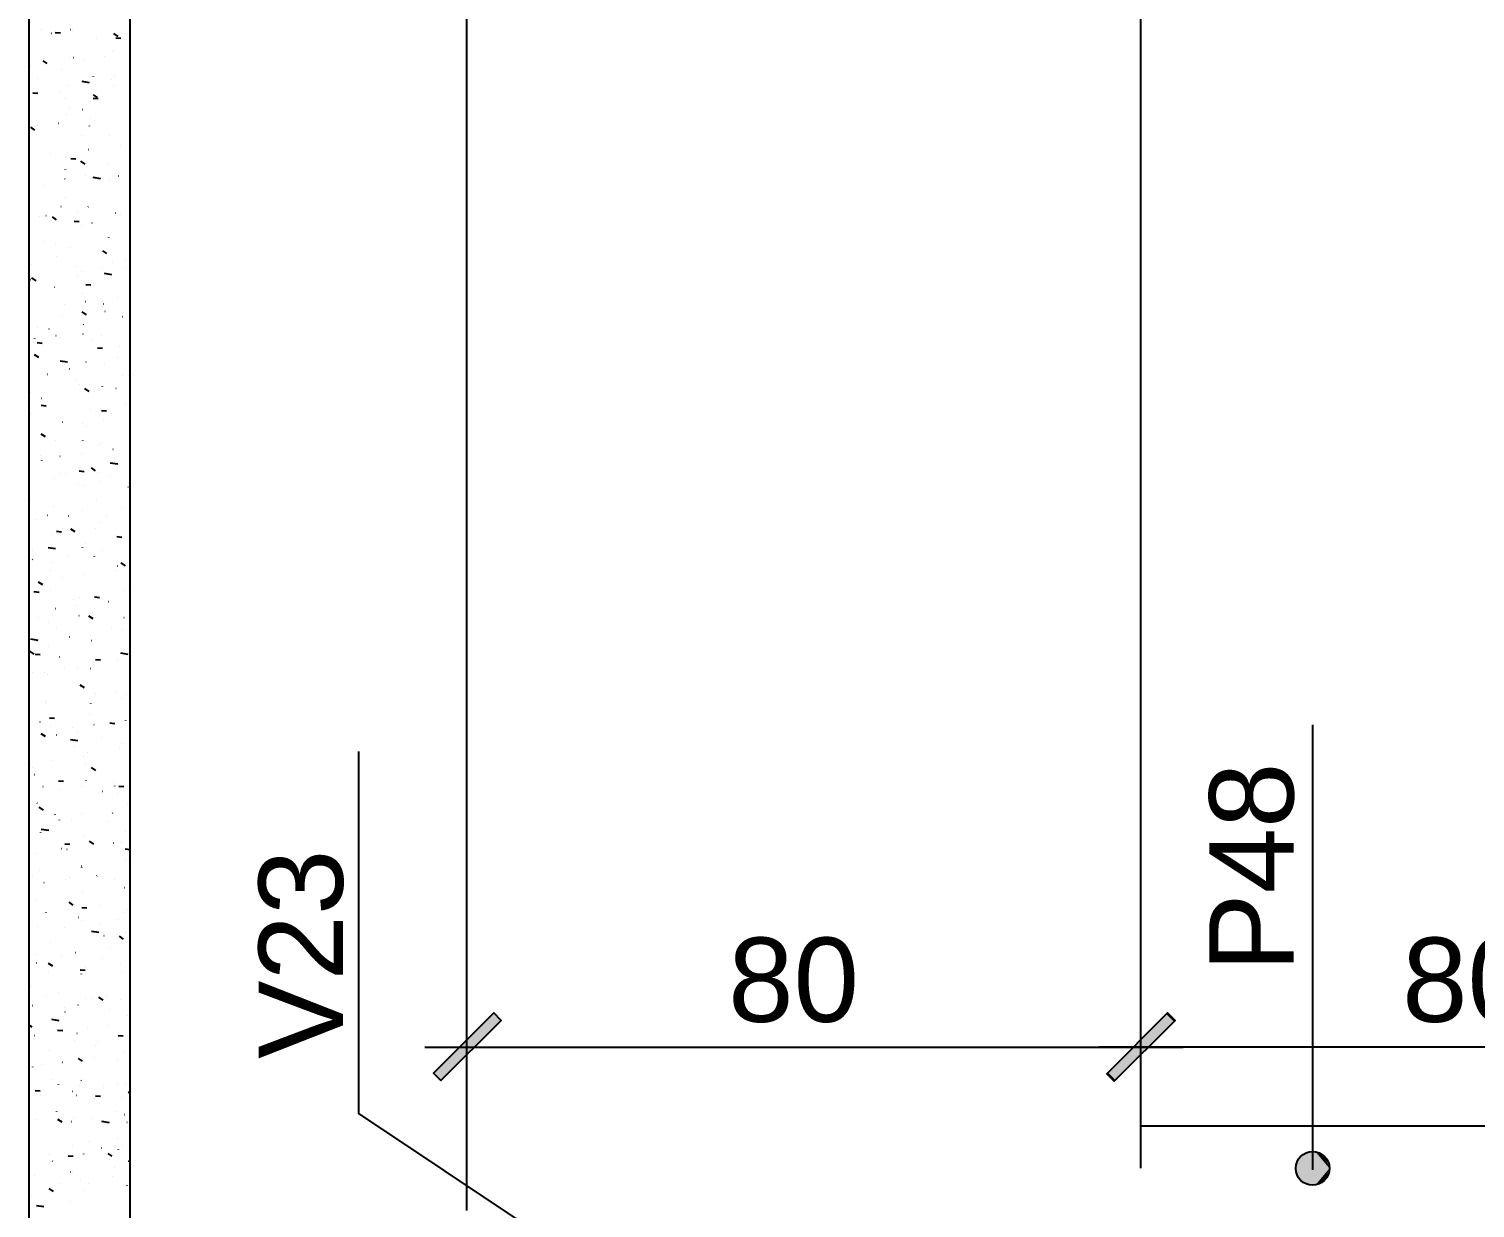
# Model space of a CAD drawing. Extents: x -1789 to 4156, y -3064 to 1391.
# Drawn here: x 1644.9 to 1816.6, y -1513.4 to -1373.5 of the extents above; entities that cross this region are included whole.
import ezdxf

# ---------------------------------------------------------------- set-up
doc = ezdxf.new("R2010")
doc.units = 0
for name, color, linetype in [('1', 1, 'CONTINUOUS'), ('2', 2, 'CONTINUOUS'), ('3', 3, 'CONTINUOUS'), ('9', 254, 'CONTINUOUS')]:
    doc.layers.add(name, color=color, linetype=linetype)
doc.styles.add('TQS_ARIAL', font='arial.ttf')

msp = doc.modelspace()

# ---------------------------------------------------------------- linework, layer by layer
at = {"layer": '1', "linetype": 'Continuous'}
for p, q in [((1797.3283, -1508.90175), (1797.3283, -1456.06035)), ((1696.93695, -1508.71765), (1696.93695, -1489.33685)), ((1776.93695, -1508.71765), (1776.93695, -1489.33685)), ((1776.93695, -1508.71765), (1776.93695, -1489.33685)), ((1691.93695, -1494.33685), (1781.93695, -1494.33685)), ((1861.93695, -1494.33685), (1771.93695, -1494.33685))]:
    msp.add_line(p, q, dxfattribs=at)
for points in [[(1714.7125, -1522.66905), (1684.0927, -1502.20065), (1684.0927, -1459.24615)], [(1693.8428, -1498.31485), (1700.9881, -1491.1696), (1700.1042, -1490.2857), (1692.95895, -1497.431), (1693.8428, -1498.31485)], [(1780.0311, -1490.3588), (1772.88585, -1497.5041), (1773.7697, -1498.38795), (1780.915, -1491.2427), (1780.0311, -1490.3588)], [(1773.8428, -1498.31485), (1780.9881, -1491.1696), (1780.1042, -1490.2857), (1772.95895, -1497.431), (1773.8428, -1498.31485)]]:
    msp.add_lwpolyline(points, dxfattribs=at)
msp.add_circle((1797.3111, -1508.7316), 2, dxfattribs=at)
for points in [[(1693.8428, -1498.31485), (1700.1042, -1490.2857), (1692.95895, -1497.431)], [(1693.8428, -1498.31485), (1700.9881, -1491.1696), (1700.1042, -1490.2857)], [(1780.0311, -1490.3588), (1772.88585, -1497.5041), (1773.7697, -1498.38795)], [(1773.8428, -1498.31485), (1780.1042, -1490.2857), (1772.95895, -1497.431)], [(1780.0311, -1490.3588), (1773.7697, -1498.38795), (1780.915, -1491.2427)], [(1773.8428, -1498.31485), (1780.9881, -1491.1696), (1780.1042, -1490.2857)], [(1780.0311, -1490.3588), (1780.915, -1491.2427), (1780.0311, -1490.3588)], [(1693.8428, -1498.31485), (1692.95895, -1497.431), (1693.8428, -1498.31485)], [(1773.8428, -1498.31485), (1772.95895, -1497.431), (1773.8428, -1498.31485)], [(1799.3111, -1508.7316), (1796.3111, -1506.99955), (1795.43175, -1508.0476)], [(1799.3111, -1508.7316), (1797.6584, -1506.762), (1796.3111, -1506.99955)], [(1799.3111, -1508.7316), (1798.8432, -1507.44605), (1797.6584, -1506.762)], [(1799.3111, -1508.7316), (1795.43175, -1508.0476), (1795.43175, -1509.41565)], [(1799.3111, -1508.7316), (1795.43175, -1509.41565), (1796.3111, -1510.4637)], [(1799.3111, -1508.7316), (1796.3111, -1510.4637), (1797.6584, -1510.70125)], [(1799.3111, -1508.7316), (1797.6584, -1510.70125), (1798.8432, -1510.0172)], [(1799.3111, -1508.7316), (1798.8432, -1510.0172), (1799.3111, -1508.7316)]]:
    msp.add_solid(points, dxfattribs=at)
at = {"layer": '3', "linetype": 'Continuous'}
for p, q in [((1696.93695, -1513.71765), (1696.93695, -875.2197)), ((1776.93695, -1503.71575), (1776.93695, -1320.2196)), ((1856.93695, -1503.71575), (1776.93695, -1503.71575))]:
    msp.add_line(p, q, dxfattribs=at)
at = {"layer": '9', "linetype": 'Continuous'}
for p, q in [((1644.93695, -1374.09015), (1644.93695, -1374.09015)), ((1644.93695, -1374.09015), (1644.93695, -1374.09015)), ((1644.93695, -1374.3097), (1644.93695, -1374.3097)), ((1644.93695, -1374.3097), (1644.93695, -1374.3097)), ((1646.3589, -1373.5827), (1646.35045, -1373.57735)), ((1647.6299, -1373.95515), (1647.63985, -1373.95385)), ((1648.6696, -1373.97595), (1648.07185, -1373.92365)), ((1649.8847, -1373.52925), (1649.89265, -1373.52315)), ((1650.1333, -1373.62555), (1650.14325, -1373.62425)), ((1652.9956, -1374.6355), (1652.9872, -1374.63015)), ((1655.52045, -1374.35515), (1655.02305, -1374.0196)), ((1655.8422, -1374.60345), (1655.24445, -1374.55115)), ((1656.93695, -1373.97115), (1656.93695, -1373.97115)), ((1656.93695, -1373.97115), (1656.93695, -1373.97115)), ((1656.93695, -1374.69925), (1656.93695, -1374.69925)), ((1653.9044, -1376.72685), (1653.9143, -1376.72555)), ((1654.89745, -1376.1541), (1654.9054, -1376.148)), ((1655.1041, -1375.97875), (1655.09565, -1375.97335)), ((1656.93695, -1375.3106), (1656.93695, -1375.3106)), ((1656.93695, -1376.7179), (1656.93695, -1376.7179)), ((1656.93695, -1376.7179), (1656.93695, -1376.7179)), ((1656.93695, -1376.7179), (1656.93695, -1376.7179)), ((1644.93695, -1377.32575), (1644.93695, -1377.32575)), ((1644.93695, -1377.32575), (1644.93695, -1377.32575)), ((1644.93695, -1377.90745), (1644.93695, -1377.90745)), ((1645.08545, -1377.8879), (1645.0954, -1377.8866)), ((1647.11825, -1377.58045), (1646.6208, -1377.24495)), ((1646.71085, -1376.98225), (1646.70245, -1376.97685)), ((1648.81935, -1378.3255), (1648.8109, -1378.3201)), ((1649.7631, -1376.8582), (1649.77105, -1376.8521)), ((1650.21255, -1376.90105), (1650.2052, -1376.8943)), ((1651.401, -1377.05645), (1651.4109, -1377.05515)), ((1656.93695, -1377.1464), (1656.93695, -1377.1464)), ((1656.93695, -1377.1464), (1656.93695, -1377.1464)), ((1656.93695, -1377.1464), (1656.93695, -1377.1464)), ((1645.9045, -1379.2984), (1645.8971, -1379.29165)), ((1649.6415, -1380.1871), (1649.64945, -1380.18105)), ((1652.1434, -1379.8581), (1651.25405, -1379.72015)), ((1652.6087, -1379.09675), (1652.60135, -1379.09)), ((1654.74095, -1379.5098), (1654.7489, -1379.5037)), ((1654.96285, -1380.1853), (1654.97275, -1380.184)), ((1655.088, -1379.14375), (1655.07955, -1379.1384)), ((1644.93695, -1380.5614), (1644.93695, -1380.5614)), ((1644.93695, -1380.5614), (1644.93695, -1380.5614)), ((1644.93695, -1381.50525), (1644.93695, -1381.50525)), ((1645.997, -1381.14265), (1645.39925, -1381.09035)), ((1648.64735, -1381.01675), (1648.65725, -1381.01545)), ((1649.1713, -1381.725), (1649.1629, -1381.7196)), ((1653.1696, -1381.77015), (1652.57185, -1381.71785)), ((1653.0873, -1381.60665), (1652.5899, -1381.2711)), ((1656.93695, -1380.3217), (1656.93695, -1380.3217)), ((1656.93695, -1380.3217), (1656.93695, -1380.3217)), ((1656.93695, -1380.60155), (1656.93695, -1380.60155)), ((1649.4255, -1383.5885), (1649.43345, -1383.5824)), ((1649.7236, -1382.798), (1649.7162, -1382.79125)), ((1651.2798, -1383.06825), (1651.27135, -1383.06285)), ((1656.93695, -1382.09975), (1656.93695, -1382.09975)), ((1656.93695, -1383.06285), (1656.93695, -1383.06285)), ((1656.93695, -1383.06285), (1656.93695, -1383.06285)), ((1656.93695, -1383.06285), (1656.93695, -1383.06285)), ((1656.93695, -1383.49695), (1656.93695, -1383.49695)), ((1656.93695, -1383.49695), (1656.93695, -1383.49695)), ((1656.93695, -1383.49695), (1656.93695, -1383.49695)), ((1644.93695, -1383.79705), (1644.93695, -1383.79705)), ((1644.93695, -1383.79705), (1644.93695, -1383.79705)), ((1644.93695, -1385.103), (1644.93695, -1385.103)), ((1644.93695, -1385.103), (1644.93695, -1385.103)), ((1645.6428, -1385.47795), (1645.1454, -1385.14245)), ((1645.41555, -1385.19535), (1645.40815, -1385.1886)), ((1645.9185, -1384.9738), (1645.9284, -1384.9725)), ((1648.4219, -1384.6442), (1648.4318, -1384.6429)), ((1649.05875, -1384.82855), (1649.0503, -1384.82315)), ((1652.11975, -1384.99365), (1652.11235, -1384.9869)), ((1652.2092, -1384.1456), (1652.21915, -1384.1443)), ((1652.6725, -1384.33265), (1652.6804, -1384.32655)), ((1656.93695, -1384.20325), (1656.93695, -1384.20325)), ((1644.93695, -1387.03265), (1644.93695, -1387.03265)), ((1645.829, -1385.94625), (1645.82055, -1385.94085)), ((1651.16725, -1386.1718), (1651.1588, -1386.1664)), ((1654.5327, -1386.1409), (1654.5406, -1386.1348)), ((1656.93695, -1386.67225), (1656.93695, -1386.67225)), ((1656.93695, -1386.67225), (1656.93695, -1386.67225)), ((1656.93695, -1386.67225), (1656.93695, -1386.67225)), ((1644.93695, -1388.7008), (1644.93695, -1388.7008)), ((1644.93695, -1388.7008), (1644.93695, -1388.7008)), ((1647.4998, -1388.30175), (1647.50775, -1388.2957)), ((1649.23465, -1388.6949), (1649.22725, -1388.68815)), ((1649.48035, -1388.10265), (1649.4903, -1388.10135)), ((1651.98375, -1387.77305), (1651.9937, -1387.77175)), ((1655.7711, -1387.27445), (1655.781, -1387.27315)), ((1644.93695, -1390.2683), (1644.93695, -1390.2683)), ((1644.93695, -1390.2683), (1644.93695, -1390.2683)), ((1644.93695, -1390.2683), (1644.93695, -1390.2683)), ((1649.2767, -1390.17395), (1649.28465, -1390.16785)), ((1650.497, -1388.93685), (1649.89925, -1388.88455)), ((1651.6119, -1389.50415), (1651.11445, -1389.1686)), ((1654.4111, -1389.46985), (1654.419, -1389.46375)), ((1656.93695, -1389.4078), (1656.93695, -1389.4078)), ((1656.93695, -1389.4078), (1656.93695, -1389.4078)), ((1656.93695, -1389.4078), (1656.93695, -1389.4078)), ((1656.93695, -1389.5003), (1656.93695, -1389.5003)), ((1656.93695, -1389.8475), (1656.93695, -1389.8475)), ((1656.93695, -1389.8475), (1656.93695, -1389.8475)), ((1656.93695, -1389.8475), (1656.93695, -1389.8475)), ((1646.72675, -1392.06295), (1646.73665, -1392.06165)), ((1649.2199, -1391.28175), (1649.21145, -1391.27635)), ((1651.6308, -1390.89055), (1651.6234, -1390.8838)), ((1653.4692, -1391.2545), (1652.57985, -1391.11655)), ((1653.04225, -1391.2315), (1653.05215, -1391.2302)), ((1654.5581, -1391.5073), (1654.54965, -1391.5019)), ((1655.54565, -1390.9019), (1655.55555, -1390.9006)), ((1656.93695, -1391.7923), (1656.93695, -1391.7923)), ((1644.93695, -1392.29855), (1644.93695, -1392.29855)), ((1644.93695, -1393.50395), (1644.93695, -1393.50395)), ((1644.93695, -1393.50395), (1644.93695, -1393.50395)), ((1649.1551, -1393.50285), (1649.16305, -1393.4968)), ((1656.93695, -1393.0228), (1656.93695, -1393.0228)), ((1656.93695, -1393.0228), (1656.93695, -1393.0228)), ((1656.93695, -1393.09595), (1656.93695, -1393.09595)), ((1646.95535, -1395.63065), (1646.9653, -1395.6293)), ((1648.74565, -1394.5918), (1648.7383, -1394.58505)), ((1650.7427, -1395.132), (1650.7526, -1395.1307)), ((1651.9848, -1394.5672), (1651.9927, -1394.56115)), ((1655.23175, -1395.31135), (1655.2397, -1395.30525)), ((1655.79835, -1395.4727), (1655.7899, -1395.4673)), ((1644.93695, -1395.89635), (1644.93695, -1395.89635)), ((1644.93695, -1395.89635), (1644.93695, -1395.89635)), ((1644.93695, -1395.89635), (1644.93695, -1395.89635)), ((1644.93695, -1396.73955), (1644.93695, -1396.73955)), ((1644.93695, -1396.73955), (1644.93695, -1396.73955)), ((1646.166, -1395.68675), (1646.15755, -1395.6814)), ((1648.221, -1396.10965), (1647.7236, -1395.7741)), ((1650.8966, -1396.37235), (1650.2989, -1396.32005)), ((1651.1418, -1396.7875), (1651.13445, -1396.78075)), ((1652.43465, -1396.50505), (1652.4262, -1396.4997)), ((1656.93695, -1395.7528), (1656.93695, -1395.7528)), ((1656.93695, -1395.7528), (1656.93695, -1395.7528)), ((1656.93695, -1395.7528), (1656.93695, -1395.7528)), ((1656.93695, -1396.19805), (1656.93695, -1396.19805)), ((1656.93695, -1396.9008), (1656.93695, -1396.9008)), ((1646.6693, -1398.6459), (1646.67725, -1398.63985)), ((1654.4275, -1398.2447), (1654.4374, -1398.2434)), ((1656.9309, -1397.9151), (1656.93695, -1397.9143)), ((1644.93695, -1399.49415), (1644.93695, -1399.49415)), ((1644.93695, -1399.9752), (1644.93695, -1399.9752)), ((1648.112, -1399.07615), (1648.1219, -1399.07485)), ((1648.2567, -1400.48875), (1648.24935, -1400.482)), ((1649.9163, -1399.39005), (1649.92425, -1399.38395)), ((1653.1633, -1400.1342), (1653.1712, -1400.1281)), ((1654.19005, -1400.13585), (1653.69265, -1399.8003)), ((1656.93695, -1399.37335), (1656.93695, -1399.37335)), ((1656.93695, -1399.37335), (1656.93695, -1399.37335)), ((1645.283, -1401.4748), (1645.2746, -1401.4694)), ((1650.62125, -1401.70035), (1650.6128, -1401.69495)), ((1651.1216, -1402.2777), (1651.13155, -1402.2764)), ((1653.625, -1401.9481), (1653.63495, -1401.9468)), ((1654.8951, -1401.2478), (1654.88665, -1401.24245)), ((1656.41025, -1400.87835), (1656.4182, -1400.87225)), ((1656.5608, -1401.75305), (1656.55345, -1401.7463)), ((1656.93695, -1401.98865), (1656.93695, -1401.98865)), ((1656.93695, -1402.09775), (1656.93695, -1402.09775)), ((1656.93695, -1402.09775), (1656.93695, -1402.09775)), ((1644.93695, -1403.0919), (1644.93695, -1403.0919)), ((1644.93695, -1403.0919), (1644.93695, -1403.0919)), ((1644.93695, -1403.21085), (1644.93695, -1403.21085)), ((1645.11155, -1403.26675), (1644.93695, -1403.2515)), ((1645.15365, -1403.9903), (1645.1463, -1403.9835)), ((1645.78785, -1403.36115), (1645.29045, -1403.0256)), ((1647.9906, -1404.1033), (1647.99855, -1404.09725)), ((1650.65285, -1402.6844), (1650.6455, -1402.67765)), ((1652.28415, -1403.8943), (1651.6864, -1403.842)), ((1654.795, -1402.65085), (1653.90565, -1402.5129)), ((1656.93695, -1402.5486), (1656.93695, -1402.5486)), ((1656.93695, -1402.5486), (1656.93695, -1402.5486)), ((1656.93695, -1402.98305), (1656.93695, -1402.98305)), ((1651.2376, -1404.84745), (1651.24555, -1404.84135)), ((1651.6695, -1405.80335), (1651.6794, -1405.80205)), ((1651.86145, -1405.6657), (1651.85305, -1405.66035)), ((1655.4568, -1405.30475), (1655.46675, -1405.3034)), ((1656.93695, -1404.30135), (1656.93695, -1404.30135)), ((1656.93695, -1405.7239), (1656.93695, -1405.7239)), ((1656.93695, -1405.7239), (1656.93695, -1405.7239)), ((1644.93695, -1406.44645), (1644.93695, -1406.44645)), ((1644.93695, -1406.44645), (1644.93695, -1406.44645)), ((1644.93695, -1406.44645), (1644.93695, -1406.44645)), ((1644.93695, -1406.6897), (1644.93695, -1406.6897)), ((1644.93695, -1406.6897), (1644.93695, -1406.6897)), ((1648.97275, -1407.48985), (1648.9654, -1407.4831)), ((1649.1661, -1406.1329), (1649.176, -1406.1316)), ((1651.7569, -1407.38735), (1651.2595, -1407.0518)), ((1653.8031, -1406.1145), (1653.811, -1406.10845)), ((1653.96995, -1407.00895), (1653.9615, -1407.0036)), ((1656.07185, -1407.65), (1656.0645, -1407.64325)), ((1645.98165, -1408.8805), (1645.98955, -1408.8744)), ((1647.32085, -1409.1236), (1647.31245, -1409.1182)), ((1651.43885, -1408.57175), (1651.43045, -1408.5664)), ((1651.92985, -1409.36685), (1651.93975, -1409.36555)), ((1656.93695, -1408.4427), (1656.93695, -1408.4427)), ((1656.93695, -1408.4427), (1656.93695, -1408.4427)), ((1656.93695, -1408.89915), (1656.93695, -1408.89915)), ((1656.93695, -1408.89915), (1656.93695, -1408.89915)), ((1656.93695, -1408.89915), (1656.93695, -1408.89915)), ((1644.93695, -1409.6821), (1644.93695, -1409.6821)), ((1644.93695, -1409.6821), (1644.93695, -1409.6821)), ((1644.93695, -1410.28745), (1644.93695, -1410.28745)), ((1644.93695, -1410.28745), (1644.93695, -1410.28745)), ((1645.53705, -1410.68655), (1645.52965, -1410.6798)), ((1645.63915, -1410.19505), (1645.64905, -1410.1937)), ((1646.49905, -1410.7887), (1645.90135, -1410.7364)), ((1648.14255, -1409.86545), (1648.15245, -1409.86415)), ((1648.5471, -1410.14755), (1648.55505, -1410.1415)), ((1651.3689, -1409.6855), (1651.36155, -1409.67875)), ((1652.4756, -1410.3688), (1652.4835, -1410.3627)), ((1653.54735, -1409.915), (1653.5389, -1409.90965)), ((1656.93695, -1410.8813), (1656.93695, -1410.8813)), ((1646.11405, -1412.47385), (1645.6166, -1412.1383)), ((1653.67165, -1411.4162), (1653.07395, -1411.3639)), ((1655.4917, -1412.4957), (1655.50165, -1412.4944)), ((1655.72255, -1411.1129), (1655.7305, -1411.10685)), ((1656.93695, -1411.7019), (1656.93695, -1411.7019)), ((1656.93695, -1412.07445), (1656.93695, -1412.07445)), ((1656.93695, -1412.07445), (1656.93695, -1412.07445)), ((1656.93695, -1412.07445), (1656.93695, -1412.07445)), ((1644.93695, -1412.91775), (1644.93695, -1412.91775)), ((1644.93695, -1412.91775), (1644.93695, -1412.91775)), ((1644.93695, -1413.88525), (1644.93695, -1413.88525)), ((1644.93695, -1413.88525), (1644.93695, -1413.88525)), ((1647.1601, -1414.4475), (1647.16805, -1414.4414)), ((1649.51975, -1413.02345), (1648.6304, -1412.88555)), ((1649.201, -1413.3239), (1649.2109, -1413.32255)), ((1649.7813, -1413.86635), (1649.77285, -1413.86095)), ((1651.7044, -1412.9943), (1651.7143, -1412.993)), ((1653.8993, -1413.3145), (1653.8909, -1413.30915)), ((1656.93695, -1414.1738), (1656.93695, -1414.1738)), ((1644.93695, -1416.15335), (1644.93695, -1416.15335)), ((1650.4071, -1415.1916), (1650.41505, -1415.18555)), ((1650.95605, -1415.65215), (1650.94865, -1415.6454)), ((1652.0831, -1416.50005), (1651.5857, -1416.1645)), ((1653.6541, -1415.93575), (1653.662, -1415.92965)), ((1655.26625, -1416.12315), (1655.2762, -1416.12185)), ((1656.0078, -1414.65775), (1655.99935, -1414.6524)), ((1656.7879, -1414.6511), (1656.7805, -1414.64435)), ((1656.93695, -1414.7877), (1656.93695, -1414.7877)), ((1656.93695, -1414.7877), (1656.93695, -1414.7877)), ((1656.93695, -1415.2497), (1656.93695, -1415.2497)), ((1656.93695, -1415.2497), (1656.93695, -1415.2497)), ((1656.93695, -1415.2497), (1656.93695, -1415.2497)), ((1644.93695, -1417.48305), (1644.93695, -1417.48305)), ((1645.12415, -1416.6532), (1645.1168, -1416.64645)), ((1646.44735, -1417.2842), (1646.4573, -1417.2829)), ((1652.7629, -1416.45275), (1652.7728, -1416.4514)), ((1656.90105, -1416.6799), (1656.909, -1416.6738)), ((1644.93695, -1419.389), (1644.93695, -1419.389)), ((1644.93695, -1419.389), (1644.93695, -1419.389)), ((1644.93695, -1419.389), (1644.93695, -1419.389)), ((1645.23445, -1419.16075), (1645.24235, -1419.15465)), ((1646.9792, -1418.2312), (1646.38145, -1418.1789)), ((1652.24175, -1418.6091), (1652.2333, -1418.6037)), ((1654.1518, -1418.85875), (1653.55405, -1418.80645)), ((1654.77515, -1419.1517), (1654.76775, -1419.14495)), ((1656.35975, -1418.0573), (1656.35135, -1418.0519)), ((1656.93695, -1418.425), (1656.93695, -1418.425)), ((1656.93695, -1419.1024), (1656.93695, -1419.1024)), ((1644.93695, -1421.0808), (1644.94395, -1421.0799)), ((1644.93695, -1421.0808), (1644.93695, -1421.0808)), ((1648.4814, -1419.9049), (1648.48935, -1419.8988)), ((1648.94325, -1420.15275), (1648.9359, -1420.146)), ((1651.24955, -1420.24975), (1651.25945, -1420.24845)), ((1651.7284, -1420.649), (1651.73635, -1420.64295)), ((1653.75295, -1419.92015), (1653.76285, -1419.91885)), ((1656.93695, -1419.774), (1656.93695, -1419.774)), ((1656.93695, -1421.13265), (1656.93695, -1421.13265)), ((1644.93695, -1422.62465), (1644.93695, -1422.62465)), ((1644.93695, -1422.62465), (1644.93695, -1422.62465)), ((1644.93695, -1422.62465), (1644.93695, -1422.62465)), ((1646.8906, -1421.89035), (1646.3932, -1421.5548)), ((1648.08575, -1422.31195), (1648.0773, -1422.3066)), ((1651.3394, -1422.3484), (1651.33205, -1422.34165)), ((1653.1951, -1422.7592), (1653.20305, -1422.75315)), ((1653.42395, -1422.5375), (1653.41555, -1422.53215)), ((1656.93695, -1421.60025), (1656.93695, -1421.60025)), ((1656.93695, -1421.60025), (1656.93695, -1421.60025)), ((1644.93695, -1424.6786), (1644.93695, -1424.6786)), ((1644.93695, -1424.6786), (1644.93695, -1424.6786)), ((1646.30085, -1424.0764), (1646.2935, -1424.06965)), ((1646.47245, -1424.68205), (1646.48035, -1424.67595)), ((1648.61885, -1424.19385), (1648.62875, -1424.19255)), ((1651.12225, -1423.8643), (1651.13215, -1423.863)), ((1654.90955, -1423.36565), (1654.9195, -1423.36435)), ((1656.93695, -1424.77555), (1656.93695, -1424.77555)), ((1656.93695, -1424.77555), (1656.93695, -1424.77555)), ((1644.93695, -1425.86025), (1644.93695, -1425.86025)), ((1644.93695, -1425.86025), (1644.93695, -1425.86025)), ((1648.697, -1426.27205), (1648.68965, -1426.2653)), ((1649.32595, -1426.27735), (1649.31755, -1426.272)), ((1651.4792, -1426.02545), (1650.88145, -1425.97315)), ((1652.8597, -1425.9165), (1652.36225, -1425.581)), ((1653.0735, -1426.08815), (1653.08145, -1426.08205)), ((1655.47675, -1425.1381), (1654.5874, -1425.00015)), ((1654.6642, -1426.5029), (1654.65575, -1426.49755)), ((1656.93695, -1425.36455), (1656.93695, -1425.36455)), ((1656.93695, -1426.50295), (1656.93695, -1426.50295)), ((1647.93915, -1426.79225), (1647.94705, -1426.78615)), ((1650.84225, -1427.4989), (1650.8522, -1427.4976)), ((1651.43445, -1427.6206), (1651.426, -1427.61525)), ((1653.34565, -1427.16935), (1653.35555, -1427.16805)), ((1656.7584, -1427.314), (1656.75105, -1427.30725)), ((1656.77265, -1427.84615), (1656.76425, -1427.8408)), ((1656.93695, -1427.4776), (1656.93695, -1427.4776)), ((1656.93695, -1427.4776), (1656.93695, -1427.4776)), ((1656.93695, -1427.9508), (1656.93695, -1427.9508)), ((1656.93695, -1427.9508), (1656.93695, -1427.9508)), ((1656.93695, -1427.9508), (1656.93695, -1427.9508)), ((1644.93695, -1428.27635), (1644.93695, -1428.27635)), ((1644.93695, -1428.27635), (1644.93695, -1428.27635)), ((1644.93695, -1429.0959), (1644.93695, -1429.0959)), ((1644.93695, -1429.0959), (1644.93695, -1429.0959)), ((1645.0947, -1429.3161), (1645.0873, -1429.30935)), ((1652.9519, -1429.4171), (1652.95985, -1429.411)), ((1656.93695, -1428.6667), (1656.93695, -1428.6667)), ((1647.12795, -1431.2276), (1647.11955, -1431.22225)), ((1647.81755, -1430.1212), (1647.82545, -1430.1151)), ((1649.64815, -1431.2539), (1649.6581, -1431.2526)), ((1651.24595, -1430.6758), (1651.23755, -1430.67045)), ((1654.116, -1431.23765), (1654.10865, -1431.2309)), ((1655.96365, -1430.42245), (1655.9736, -1430.42115)), ((1656.93695, -1431.1261), (1656.93695, -1431.1261)), ((1656.93695, -1431.1261), (1656.93695, -1431.1261)), ((1656.93695, -1431.1261), (1656.93695, -1431.1261)), ((1644.93695, -1431.87415), (1644.93695, -1431.87415)), ((1644.93695, -1431.87415), (1644.93695, -1431.87415)), ((1644.93695, -1431.87415), (1644.93695, -1431.87415)), ((1644.93695, -1432.33155), (1644.93695, -1432.33155)), ((1644.93695, -1432.33155), (1644.93695, -1432.33155)), ((1645.86085, -1431.7525), (1645.87075, -1431.7512)), ((1648.80655, -1433.19215), (1648.20885, -1433.13985)), ((1648.9138, -1432.81565), (1648.9064, -1432.8089)), ((1650.42655, -1433.168), (1649.9291, -1432.8325)), ((1652.8303, -1432.74605), (1652.83825, -1432.73995)), ((1653.35445, -1432.01905), (1653.346, -1432.0137)), ((1648.09995, -1435.1848), (1647.2106, -1435.04685)), ((1647.69595, -1433.45015), (1647.70385, -1433.44405)), ((1647.8632, -1435.0867), (1647.8731, -1435.0854)), ((1651.30995, -1435.01135), (1651.30255, -1435.00455)), ((1651.6505, -1434.58805), (1651.6604, -1434.58675)), ((1655.9792, -1433.81965), (1655.38145, -1433.7674)), ((1656.93695, -1433.8226), (1656.93695, -1433.8226)), ((1656.93695, -1433.8226), (1656.93695, -1433.8226)), ((1656.93695, -1433.90345), (1656.93695, -1433.90345)), ((1656.93695, -1434.30135), (1656.93695, -1434.30135)), ((1656.93695, -1434.30135), (1656.93695, -1434.30135)), ((1656.93695, -1434.30135), (1656.93695, -1434.30135)), ((1644.93695, -1435.47195), (1644.93695, -1435.47195)), ((1644.93695, -1435.47195), (1644.93695, -1435.47195)), ((1644.93695, -1435.56715), (1644.93695, -1435.56715)), ((1644.93695, -1435.56715), (1644.93695, -1435.56715)), ((1645.3598, -1435.41625), (1645.3697, -1435.41495)), ((1645.3891, -1436.4704), (1645.38065, -1436.465)), ((1645.47805, -1436.0124), (1645.4707, -1436.0056)), ((1647.57435, -1436.77905), (1647.58225, -1436.773)), ((1649.5884, -1435.9704), (1649.57995, -1435.965)), ((1652.7087, -1436.07495), (1652.71665, -1436.0689)), ((1653.7064, -1435.41855), (1653.698, -1435.4132)), ((1655.8149, -1436.7618), (1655.80645, -1436.75645)), ((1656.93695, -1436.55535), (1656.93695, -1436.55535)), ((1647.4976, -1437.81365), (1647.48915, -1437.80825)), ((1648.92165, -1438.5451), (1648.93155, -1438.5438)), ((1651.42505, -1438.21555), (1651.43495, -1438.21425)), ((1655.21235, -1437.7169), (1655.2223, -1437.7156)), ((1655.4662, -1437.1947), (1655.4741, -1437.1886)), ((1656.3956, -1437.1942), (1655.8982, -1436.8587)), ((1656.93695, -1437.47665), (1656.93695, -1437.47665)), ((1656.93695, -1437.47665), (1656.93695, -1437.47665)), ((1656.93695, -1437.47665), (1656.93695, -1437.47665)), ((1656.93695, -1437.55935), (1656.93695, -1437.55935)), ((1644.93695, -1438.8028), (1644.93695, -1438.8028)), ((1644.93695, -1438.8028), (1644.93695, -1438.8028)), ((1644.93695, -1439.0697), (1644.93695, -1439.0697)), ((1644.93695, -1439.0697), (1644.93695, -1439.0697)), ((1646.58525, -1439.46975), (1646.08785, -1439.1342)), ((1647.45275, -1440.108), (1647.46065, -1440.10195)), ((1656.16685, -1440.1613), (1656.15845, -1440.15595)), ((1656.7289, -1439.9769), (1656.72155, -1439.97015)), ((1656.93695, -1440.16755), (1656.93695, -1440.16755)), ((1656.93695, -1440.16755), (1656.93695, -1440.16755)), ((1646.13395, -1440.35885), (1645.53625, -1440.30655)), ((1650.2102, -1441.22775), (1650.21815, -1441.22165)), ((1650.575, -1441.92525), (1650.5849, -1441.9239)), ((1650.89705, -1440.97795), (1650.8897, -1440.9712)), ((1653.30655, -1440.9864), (1652.70885, -1440.9341)), ((1654.3623, -1441.4266), (1654.3722, -1441.4253)), ((1656.93695, -1440.6519), (1656.93695, -1440.6519)), ((1656.93695, -1441.304), (1656.93695, -1441.304)), ((1644.93695, -1442.03845), (1644.93695, -1442.03845)), ((1644.93695, -1442.03845), (1644.93695, -1442.03845)), ((1644.93695, -1442.6675), (1644.93695, -1442.6675)), ((1644.93695, -1442.6675), (1644.93695, -1442.6675)), ((1646.13215, -1443.29435), (1646.12375, -1443.28895)), ((1648.0716, -1442.2548), (1648.0815, -1442.2535)), ((1650.88845, -1443.14915), (1650.88, -1443.1438)), ((1652.5543, -1443.4959), (1652.0569, -1443.1604)), ((1652.4655, -1442.73285), (1652.47345, -1442.72675)), ((1656.2267, -1443.3747), (1656.21825, -1443.3693)), ((1644.93695, -1445.27405), (1644.93695, -1445.27405)), ((1644.93695, -1445.27405), (1644.93695, -1445.27405)), ((1647.23015, -1443.9628), (1647.22275, -1443.95605)), ((1648.24065, -1444.6376), (1648.2322, -1444.6322)), ((1654.71615, -1444.4775), (1654.7088, -1444.47075)), ((1656.0454, -1444.8028), (1656.0553, -1444.8015)), ((1656.93695, -1443.8272), (1656.93695, -1443.8272)), ((1656.93695, -1443.8272), (1656.93695, -1443.8272)), ((1644.93695, -1446.26525), (1644.93695, -1446.26525)), ((1644.93695, -1446.26525), (1644.93695, -1446.26525)), ((1644.93695, -1446.26525), (1644.93695, -1446.26525)), ((1646.0459, -1446.057), (1645.15655, -1445.91905)), ((1645.94255, -1446.1329), (1645.9525, -1446.13155)), ((1647.20955, -1446.7659), (1647.21745, -1446.7598)), ((1649.7299, -1445.63425), (1649.7398, -1445.63295)), ((1652.3439, -1446.0618), (1652.35185, -1446.0557)), ((1656.93695, -1446.45205), (1656.93695, -1446.45205)), ((1656.93695, -1446.5125), (1656.93695, -1446.5125)), ((1656.93695, -1447.0025), (1656.93695, -1447.0025)), ((1656.93695, -1447.0025), (1656.93695, -1447.0025)), ((1644.93695, -1448.5097), (1644.93695, -1448.5097)), ((1644.93695, -1448.5097), (1644.93695, -1448.5097)), ((1645.5602, -1447.671), (1645.0628, -1447.3355)), ((1646.264, -1447.77075), (1645.6663, -1447.71845)), ((1648.5926, -1448.0371), (1648.5842, -1448.0317)), ((1653.4366, -1448.3983), (1652.8389, -1448.346)), ((1655.4164, -1448.4834), (1655.42635, -1448.4821)), ((1656.7183, -1447.7122), (1655.82895, -1447.57425)), ((1656.93695, -1447.7461), (1656.93695, -1447.7461)), ((1656.93695, -1448.70455), (1656.93695, -1448.70455)), ((1644.93695, -1449.86305), (1644.93695, -1449.86305)), ((1644.93695, -1449.86305), (1644.93695, -1449.86305)), ((1644.93695, -1449.86305), (1644.93695, -1449.86305)), ((1645.3136, -1449.81345), (1645.3235, -1449.81215)), ((1646.7412, -1449.85975), (1646.7338, -1449.853)), ((1647.08795, -1450.09485), (1647.09585, -1450.08875)), ((1649.1009, -1449.31485), (1649.11085, -1449.31355)), ((1650.7011, -1449.38035), (1650.69265, -1449.37495)), ((1652.2223, -1449.3907), (1652.23025, -1449.38465)), ((1652.64915, -1448.9284), (1652.64175, -1448.92165)), ((1656.93695, -1450.17775), (1656.93695, -1450.17775)), ((1656.93695, -1450.17775), (1656.93695, -1450.17775)), ((1656.93695, -1450.17775), (1656.93695, -1450.17775)), ((1644.93695, -1451.74535), (1644.93695, -1451.74535)), ((1644.93695, -1451.74535), (1644.93695, -1451.74535)), ((1651.5293, -1451.6972), (1651.03185, -1451.3617)), ((1652.71, -1452.25215), (1652.71795, -1452.24605)), ((1655.2891, -1452.09795), (1655.29905, -1452.09665)), ((1644.93695, -1453.4608), (1644.93695, -1453.4608)), ((1646.4702, -1453.25895), (1646.48015, -1453.25765)), ((1646.9516, -1453.3422), (1646.94315, -1453.3368)), ((1646.96635, -1453.42375), (1646.97425, -1453.4177)), ((1652.2898, -1453.56775), (1652.2814, -1453.56235)), ((1652.7857, -1452.4275), (1652.79565, -1452.4262)), ((1655.957, -1452.99625), (1655.9649, -1452.9902)), ((1656.46825, -1452.42795), (1656.46085, -1452.4212)), ((1656.93695, -1452.8575), (1656.93695, -1452.8575)), ((1656.93695, -1453.35305), (1656.93695, -1453.35305)), ((1656.93695, -1453.35305), (1656.93695, -1453.35305)), ((1656.93695, -1453.35305), (1656.93695, -1453.35305)), ((1644.93695, -1454.98095), (1644.93695, -1454.98095)), ((1644.93695, -1454.98095), (1644.93695, -1454.98095)), ((1647.96135, -1455.3198), (1647.36365, -1455.2675)), ((1652.16015, -1454.8253), (1652.1528, -1454.81855)), ((1656.44575, -1455.54345), (1656.45565, -1455.54215)), ((1656.93695, -1455.34475), (1656.93695, -1455.34475)), ((1644.93695, -1457.0586), (1644.93695, -1457.0586)), ((1644.93695, -1457.0586), (1644.93695, -1457.0586)), ((1646.2522, -1455.75665), (1646.24485, -1455.7499)), ((1646.8994, -1457.467), (1646.40195, -1457.13145)), ((1647.45405, -1456.2852), (1647.46195, -1456.2791)), ((1648.1918, -1457.3076), (1648.1834, -1457.3022)), ((1650.15505, -1456.37165), (1650.16495, -1456.37035)), ((1650.701, -1457.0293), (1650.70895, -1457.02325)), ((1652.65845, -1456.04205), (1652.66835, -1456.04075)), ((1655.13395, -1455.9473), (1654.53625, -1455.895)), ((1656.93695, -1456.10505), (1656.93695, -1456.10505)), ((1656.93695, -1456.5283), (1656.93695, -1456.5283)), ((1656.93695, -1456.5283), (1656.93695, -1456.5283)), ((1644.93695, -1458.2166), (1644.93695, -1458.2166)), ((1644.93695, -1458.2166), (1644.93695, -1458.2166)), ((1644.9621, -1458.4253), (1644.95365, -1458.4199)), ((1650.75155, -1457.97755), (1649.86215, -1457.8396)), ((1650.3003, -1458.65085), (1650.29185, -1458.64545)), ((1653.53005, -1457.53315), (1653.5216, -1457.52775)), ((1655.6385, -1458.8764), (1655.6301, -1458.871)), ((1655.97925, -1458.3249), (1655.9719, -1458.31815)), ((1656.90855, -1458.73735), (1656.9165, -1458.73125)), ((1656.93695, -1458.93685), (1656.93695, -1458.93685)), ((1644.93695, -1460.6564), (1644.93695, -1460.6564)), ((1644.93695, -1460.6564), (1644.93695, -1460.6564)), ((1645.0804, -1460.6375), (1645.09035, -1460.6362)), ((1647.5838, -1460.3079), (1647.59375, -1460.3066)), ((1651.37115, -1459.8093), (1651.38105, -1459.808)), ((1651.6712, -1460.72225), (1651.66385, -1460.7155)), ((1651.8575, -1459.37755), (1651.86545, -1459.37145)), ((1656.93695, -1459.20245), (1656.93695, -1459.20245)), ((1656.93695, -1459.7036), (1656.93695, -1459.7036)), ((1656.93695, -1459.7036), (1656.93695, -1459.7036)), ((1656.93695, -1459.7036), (1656.93695, -1459.7036)), ((1644.93695, -1461.4522), (1644.93695, -1461.4522)), ((1645.38555, -1461.108), (1645.3935, -1461.10195)), ((1645.5873, -1461.99885), (1645.57885, -1461.9935)), ((1645.76325, -1461.65355), (1645.7559, -1461.6468)), ((1652.86845, -1461.49315), (1652.37105, -1461.15765)), ((1644.93695, -1464.25415), (1644.93695, -1464.25415)), ((1644.93695, -1464.25415), (1644.93695, -1464.25415)), ((1646.60155, -1463.4106), (1646.6095, -1463.4045)), ((1649.03905, -1462.8146), (1648.4413, -1462.7623)), ((1648.6423, -1463.76635), (1648.6522, -1463.76505)), ((1651.1457, -1463.43675), (1651.1556, -1463.43545)), ((1651.7359, -1462.7065), (1651.74385, -1462.7004)), ((1653.6912, -1463.98635), (1653.68275, -1463.98095)), ((1654.933, -1462.93815), (1654.9429, -1462.93685)), ((1655.1265, -1463.34045), (1655.1344, -1463.33435)), ((1655.4903, -1464.2218), (1655.48295, -1464.21505)), ((1656.21165, -1463.44215), (1655.6139, -1463.38985)), ((1656.93695, -1462.87885), (1656.93695, -1462.87885)), ((1656.93695, -1462.87885), (1656.93695, -1462.87885)), ((1656.93695, -1462.87885), (1656.93695, -1462.87885)), ((1656.93695, -1463.5056), (1656.93695, -1463.5056)), ((1656.93695, -1464.2374), (1656.93695, -1464.2374)), ((1644.93695, -1464.68785), (1644.93695, -1464.68785)), ((1644.93695, -1464.68785), (1644.93695, -1464.68785)), ((1645.93925, -1465.39835), (1645.93085, -1465.393)), ((1646.663, -1466.2002), (1646.16555, -1465.8647)), ((1656.6654, -1465.39525), (1656.6733, -1465.38915)), ((1656.93695, -1465.5474), (1656.93695, -1465.5474)), ((1645.00625, -1467.30485), (1644.99885, -1467.2981)), ((1646.47995, -1466.7395), (1646.4879, -1466.73345)), ((1648.04775, -1466.7416), (1648.0393, -1466.73625)), ((1648.55365, -1467.3758), (1648.56355, -1467.3745)), ((1649.9538, -1467.30955), (1649.96175, -1467.30345)), ((1651.18225, -1466.61915), (1651.1749, -1466.6124)), ((1654.3164, -1467.5599), (1654.30795, -1467.55455)), ((1654.86915, -1466.54435), (1654.8791, -1466.54305)), ((1656.93695, -1466.05415), (1656.93695, -1466.05415)), ((1656.93695, -1466.05415), (1656.93695, -1466.05415)), ((1644.93695, -1467.85195), (1644.93695, -1467.85195)), ((1644.93695, -1467.9235), (1644.93695, -1467.9235)), ((1644.93695, -1467.9235), (1644.93695, -1467.9235)), ((1646.36345, -1468.84385), (1646.355, -1468.8385)), ((1647.2875, -1468.63105), (1646.3981, -1468.49315)), ((1651.4927, -1469.36435), (1651.50065, -1469.35825)), ((1656.4478, -1468.79785), (1656.4557, -1468.79175)), ((1656.93695, -1469.2294), (1656.93695, -1469.2294)), ((1656.93695, -1469.2294), (1656.93695, -1469.2294)), ((1644.93695, -1471.1591), (1644.93695, -1471.1591)), ((1644.93695, -1471.1591), (1644.93695, -1471.1591)), ((1644.93695, -1471.1591), (1644.93695, -1471.1591)), ((1648.8253, -1470.8044), (1648.81795, -1470.79765)), ((1649.78875, -1470.28075), (1649.19105, -1470.22845)), ((1649.4505, -1470.8555), (1649.46045, -1470.8542)), ((1652.63205, -1470.2264), (1652.13465, -1469.8909)), ((1655.00135, -1470.1187), (1654.99395, -1470.11195)), ((1655.76605, -1470.02405), (1655.77595, -1470.02275)), ((1656.93695, -1470.9061), (1656.36365, -1470.85595)), ((1656.93695, -1470.1276), (1656.93695, -1470.1276)), ((1644.93695, -1471.4497), (1644.93695, -1471.4497)), ((1644.93695, -1471.4497), (1644.93695, -1471.4497)), ((1644.93695, -1471.4497), (1644.93695, -1471.4497)), ((1645.6632, -1471.3541), (1645.6731, -1471.3528)), ((1651.1918, -1472.83085), (1651.19975, -1472.8248)), ((1656.4222, -1472.0531), (1656.4301, -1472.047)), ((1656.77685, -1472.30265), (1656.7684, -1472.2973)), ((1656.93695, -1471.8924), (1656.93695, -1471.8924)), ((1656.93695, -1472.4047), (1656.93695, -1472.4047)), ((1656.93695, -1472.4047), (1656.93695, -1472.4047)), ((1644.93695, -1474.39475), (1644.93695, -1474.39475)), ((1644.93695, -1474.39475), (1644.93695, -1474.39475)), ((1645.3896, -1474.0011), (1645.38225, -1473.99435)), ((1646.23675, -1473.3974), (1646.2447, -1473.3913)), ((1649.22505, -1474.48295), (1649.235, -1474.48165)), ((1649.7543, -1474.17935), (1649.7459, -1474.174)), ((1651.22145, -1473.00005), (1651.2141, -1472.9933)), ((1653.0124, -1473.98435), (1653.0223, -1473.98305)), ((1655.09255, -1474.4049), (1655.0841, -1474.39955)), ((1656.93695, -1473.1301), (1656.93695, -1473.1301)), ((1644.93695, -1475.0475), (1644.93695, -1475.0475)), ((1644.93695, -1475.0475), (1644.93695, -1475.0475)), ((1646.7217, -1474.81255), (1646.7316, -1474.81125)), ((1646.74215, -1475.4357), (1646.73375, -1475.4303)), ((1651.2495, -1476.02225), (1651.25745, -1476.01615)), ((1656.3006, -1475.38205), (1656.3085, -1475.37595)), ((1656.93695, -1475.57995), (1656.93695, -1475.57995)), ((1656.93695, -1475.57995), (1656.93695, -1475.57995)), ((1644.93695, -1477.6304), (1644.93695, -1477.6304)), ((1645.87635, -1476.90955), (1645.8843, -1476.9035)), ((1650.1989, -1477.4779), (1649.7015, -1477.1424)), ((1651.81405, -1477.85845), (1651.21635, -1477.80615)), ((1653.2678, -1477.5485), (1653.2777, -1477.5472)), ((1656.64045, -1477.96565), (1656.6331, -1477.9589)), ((1644.93695, -1478.6453), (1644.93695, -1478.6453)), ((1644.93695, -1478.6453), (1644.93695, -1478.6453)), ((1646.9771, -1478.3767), (1646.987, -1478.3754)), ((1649.4805, -1478.0471), (1649.4904, -1478.0458)), ((1650.8086, -1478.9667), (1650.80125, -1478.95995)), ((1651.1279, -1479.35115), (1651.13585, -1479.3451)), ((1653.3206, -1479.62665), (1653.3122, -1479.62125)), ((1655.6173, -1479.142), (1655.6252, -1479.1359)), ((1656.33275, -1478.3703), (1656.32435, -1478.36495)), ((1656.93695, -1478.23735), (1656.93695, -1478.23735)), ((1656.93695, -1478.23735), (1656.93695, -1478.23735)), ((1656.93695, -1478.30665), (1656.93695, -1478.30665)), ((1656.93695, -1478.75525), (1656.93695, -1478.75525)), ((1644.93695, -1480.866), (1644.93695, -1480.866)), ((1644.93695, -1480.866), (1644.93695, -1480.866)), ((1644.97675, -1479.96775), (1644.96935, -1479.961)), ((1645.99355, -1480.0553), (1646.0015, -1480.0492)), ((1649.2026, -1480.17845), (1649.1942, -1480.1731)), ((1653.24445, -1480.7457), (1652.3551, -1480.60775)), ((1653.8454, -1481.07025), (1653.85535, -1481.06895)), ((1655.4291, -1480.9699), (1655.42065, -1480.9645)), ((1656.168, -1481.5041), (1655.67055, -1481.16855)), ((1656.3488, -1480.74065), (1656.35875, -1480.73935)), ((1656.93695, -1481.31835), (1656.93695, -1481.31835)), ((1644.93695, -1482.24305), (1644.93695, -1482.24305)), ((1647.5299, -1481.9017), (1647.53985, -1481.9004)), ((1650.4446, -1483.1111), (1650.45255, -1483.105)), ((1654.6277, -1482.46625), (1654.6203, -1482.4595)), ((1656.93695, -1481.9305), (1656.93695, -1481.9305)), ((1656.93695, -1481.9305), (1656.93695, -1481.9305)), ((1656.93695, -1481.9305), (1656.93695, -1481.9305)), ((1656.93695, -1482.0228), (1656.93695, -1482.0228)), ((1644.93695, -1484.10165), (1644.93695, -1484.10165)), ((1644.93695, -1484.10165), (1644.93695, -1484.10165)), ((1645.81745, -1484.3724), (1645.809, -1484.36705)), ((1645.87195, -1483.3842), (1645.8799, -1483.37815)), ((1647.76575, -1484.7294), (1647.26835, -1484.3939)), ((1648.79585, -1483.4673), (1648.78845, -1483.46055)), ((1653.6916, -1483.85525), (1653.69955, -1483.84915)), ((1655.78105, -1484.3694), (1655.77265, -1484.364)), ((1656.93695, -1484.5823), (1656.93695, -1484.5823)), ((1644.93695, -1485.84085), (1644.93695, -1485.84085)), ((1644.93695, -1485.84085), (1644.93695, -1485.84085)), ((1644.93695, -1485.84085), (1644.93695, -1485.84085)), ((1647.30445, -1485.52915), (1647.3144, -1485.52785)), ((1651.61615, -1485.24165), (1651.01845, -1485.18935)), ((1651.0918, -1485.03055), (1651.1017, -1485.02925)), ((1651.192, -1485.663), (1651.1846, -1485.6562)), ((1651.66305, -1484.9212), (1651.6546, -1484.91585)), ((1655.9358, -1485.36885), (1655.9437, -1485.36275)), ((1656.93695, -1485.1058), (1656.93695, -1485.1058)), ((1656.93695, -1485.7072), (1656.93695, -1485.7072)), ((1644.93695, -1487.3373), (1644.93695, -1487.3373)), ((1644.93695, -1487.3373), (1644.93695, -1487.3373)), ((1645.18865, -1487.14415), (1645.1966, -1487.13805)), ((1647.0577, -1488.3378), (1647.04925, -1488.33245)), ((1648.43565, -1487.8883), (1648.44355, -1487.8822)), ((1654.1946, -1488.21985), (1654.20455, -1488.2185)), ((1656.93695, -1488.28105), (1656.93695, -1488.28105)), ((1656.93695, -1488.28105), (1656.93695, -1488.28105)), ((1644.93695, -1489.4386), (1644.93695, -1489.4386)), ((1645.3757, -1489.38085), (1645.3856, -1489.37955)), ((1649.16615, -1489.68105), (1649.1577, -1489.6757)), ((1650.7631, -1489.338), (1650.77105, -1489.3319)), ((1651.6912, -1488.5494), (1651.70115, -1488.5481)), ((1652.3959, -1488.56335), (1652.38745, -1488.558)), ((1653.7348, -1488.7556), (1653.2374, -1488.42005)), ((1654.5044, -1489.9066), (1654.49595, -1489.90125)), ((1655.8142, -1488.6978), (1655.8221, -1488.6917)), ((1644.93695, -1490.5729), (1644.93695, -1490.5729)), ((1644.93695, -1490.5729), (1644.93695, -1490.5729)), ((1645.3326, -1491.9809), (1644.93695, -1491.71405)), ((1648.52905, -1491.20515), (1647.6397, -1491.0672)), ((1649.2264, -1490.20685), (1649.21905, -1490.20005)), ((1656.61095, -1490.62855), (1656.6036, -1490.6218)), ((1656.93695, -1490.91545), (1656.93695, -1490.91545)), ((1656.93695, -1490.9273), (1656.93695, -1490.9273)), ((1656.93695, -1490.9273), (1656.93695, -1490.9273)), ((1656.93695, -1491.45635), (1656.93695, -1491.45635)), ((1656.93695, -1491.45635), (1656.93695, -1491.45635)), ((1656.93695, -1491.45635), (1656.93695, -1491.45635)), ((1644.93695, -1493.0364), (1644.93695, -1493.0364)), ((1644.94725, -1492.63065), (1644.9399, -1492.6239)), ((1645.50715, -1493.37105), (1645.5151, -1493.36495)), ((1645.6093, -1492.9479), (1645.6192, -1492.9466)), ((1648.2068, -1492.24515), (1648.1984, -1492.2398)), ((1648.94355, -1492.4084), (1648.34585, -1492.3561)), ((1650.6415, -1492.6669), (1650.64945, -1492.66085)), ((1651.9248, -1492.11645), (1651.9347, -1492.11515)), ((1654.4282, -1491.78685), (1654.4381, -1491.78555)), ((1656.11615, -1493.0359), (1655.51845, -1492.9836)), ((1656.93695, -1492.5091), (1656.93695, -1492.5091)), ((1656.93695, -1493.1077), (1656.93695, -1493.1077)), ((1644.93695, -1493.80855), (1644.93695, -1493.80855)), ((1644.93695, -1493.80855), (1644.93695, -1493.80855)), ((1647.2188, -1494.791), (1647.21035, -1494.78565)), ((1650.3153, -1493.5884), (1650.30685, -1493.58305)), ((1652.8611, -1494.1994), (1652.86905, -1494.1933)), ((1653.0455, -1493.7064), (1653.03815, -1493.69965)), ((1656.1081, -1494.94355), (1656.116, -1494.93745)), ((1656.93695, -1494.6316), (1656.93695, -1494.6316)), ((1656.93695, -1494.6316), (1656.93695, -1494.6316)), ((1656.93695, -1494.6316), (1656.93695, -1494.6316)), ((1644.93695, -1496.6342), (1644.93695, -1496.6342)), ((1644.93695, -1496.6342), (1644.93695, -1496.6342)), ((1645.38555, -1496.69995), (1645.3935, -1496.6939)), ((1646.4298, -1496.43765), (1646.43975, -1496.43635)), ((1648.76635, -1496.13025), (1648.75895, -1496.12345)), ((1648.9332, -1496.10805), (1648.94315, -1496.10675)), ((1651.30165, -1496.0071), (1650.80425, -1495.67155)), ((1652.72055, -1495.60945), (1652.73045, -1495.60815)), ((1655.44165, -1495.90205), (1655.4343, -1495.8953)), ((1644.93695, -1497.0442), (1644.93695, -1497.0442)), ((1644.93695, -1497.0442), (1644.93695, -1497.0442)), ((1647.68845, -1498.16855), (1647.6964, -1498.16245)), ((1651.1625, -1498.3259), (1651.15515, -1498.31915)), ((1656.93695, -1497.27225), (1656.93695, -1497.27225)), ((1656.93695, -1497.27225), (1656.93695, -1497.27225)), ((1656.93695, -1497.27225), (1656.93695, -1497.27225)), ((1656.93695, -1497.8069), (1656.93695, -1497.8069)), ((1656.93695, -1497.8069), (1656.93695, -1497.8069)), ((1656.93695, -1497.8069), (1656.93695, -1497.8069)), ((1644.93695, -1500.23195), (1644.93695, -1500.23195)), ((1644.93695, -1500.23195), (1644.93695, -1500.23195)), ((1644.93695, -1500.23195), (1644.93695, -1500.23195)), ((1644.93695, -1500.2798), (1644.93695, -1500.2798)), ((1644.93695, -1500.2798), (1644.93695, -1500.2798)), ((1644.93695, -1500.2798), (1644.93695, -1500.2798)), ((1646.27095, -1499.5751), (1645.67325, -1499.5228)), ((1646.3025, -1500.0522), (1646.31245, -1500.05085)), ((1648.45905, -1498.7564), (1648.4506, -1498.751)), ((1650.08985, -1499.55355), (1650.09975, -1499.55225)), ((1650.5675, -1500.09965), (1650.5591, -1500.09425)), ((1650.93545, -1498.91265), (1650.94335, -1498.9066)), ((1653.44355, -1500.2026), (1652.84585, -1500.1503)), ((1653.79725, -1498.98195), (1653.78885, -1498.97655)), ((1655.4494, -1498.6846), (1655.4573, -1498.67855)), ((1655.90575, -1500.3252), (1655.8973, -1500.3198)), ((1656.40535, -1498.7221), (1656.41525, -1498.7208)), ((1656.93695, -1499.80815), (1656.7733, -1499.69775)), ((1648.2485, -1502.00065), (1648.2411, -1501.9939)), ((1655.3278, -1502.01355), (1655.33575, -1502.00745)), ((1656.93695, -1500.50825), (1656.93695, -1500.50825)), ((1656.93695, -1500.98215), (1656.93695, -1500.98215)), ((1656.93695, -1500.98215), (1656.93695, -1500.98215)), ((1656.93695, -1500.98215), (1656.93695, -1500.98215)), ((1644.93695, -1503.51545), (1644.93695, -1503.51545)), ((1644.93695, -1503.51545), (1644.93695, -1503.51545)), ((1645.67945, -1502.9457), (1645.6874, -1502.93965)), ((1648.8685, -1503.2586), (1648.3711, -1502.92305)), ((1649.0097, -1502.2825), (1649.0013, -1502.2771)), ((1650.0042, -1503.16265), (1650.0141, -1503.1613)), ((1650.27675, -1502.65375), (1650.28465, -1502.64765)), ((1652.5076, -1502.83305), (1652.5175, -1502.83175)), ((1654.48605, -1503.31975), (1653.59665, -1503.18185)), ((1656.2949, -1502.33445), (1656.3048, -1502.33315)), ((1656.5815, -1503.2915), (1656.5741, -1503.28475)), ((1656.93695, -1503.6172), (1656.93695, -1503.6172)), ((1656.93695, -1503.6172), (1656.93695, -1503.6172)), ((1656.93695, -1503.6999), (1656.93695, -1503.6999)), ((1644.93695, -1503.82975), (1644.93695, -1503.82975)), ((1644.93695, -1503.82975), (1644.93695, -1503.82975)), ((1652.0676, -1505.5002), (1652.0602, -1505.49345)), ((1655.4204, -1505.17815), (1655.42835, -1505.17205)), ((1656.93695, -1504.15745), (1656.93695, -1504.15745)), ((1656.93695, -1504.15745), (1656.93695, -1504.15745)), ((1656.93695, -1504.15745), (1656.93695, -1504.15745)), ((1644.93695, -1506.7511), (1644.93695, -1506.7511)), ((1644.93695, -1506.7511), (1644.93695, -1506.7511)), ((1645.02075, -1506.6868), (1645.0287, -1506.6807)), ((1647.25055, -1507.12295), (1647.26045, -1507.1216)), ((1650.15515, -1505.9827), (1650.16305, -1505.9766)), ((1651.47015, -1507.02525), (1651.4617, -1507.01985)), ((1653.56605, -1506.2915), (1653.57595, -1506.29015)), ((1654.8376, -1507.2848), (1654.34015, -1506.94925)), ((1655.58815, -1506.4734), (1655.57975, -1506.46805)), ((1656.06945, -1505.9619), (1656.07935, -1505.9606)), ((1644.93695, -1507.4275), (1644.93695, -1507.4275)), ((1647.75955, -1507.8976), (1647.75215, -1507.8908)), ((1650.1915, -1507.3186), (1649.5938, -1507.2663)), ((1654.46375, -1507.6959), (1654.45635, -1507.68915)), ((1655.0846, -1508.67145), (1655.09255, -1508.66535)), ((1656.93695, -1507.90875), (1656.7664, -1507.89385)), ((1656.93695, -1507.3327), (1656.93695, -1507.3327)), ((1656.93695, -1508.70085), (1656.93695, -1508.70085)), ((1644.93695, -1509.9867), (1644.93695, -1509.9867)), ((1644.93695, -1509.9867), (1644.93695, -1509.9867)), ((1644.93695, -1509.9867), (1644.93695, -1509.9867)), ((1645.55345, -1509.60645), (1645.54505, -1509.60105)), ((1648.51325, -1510.55445), (1648.5232, -1510.55315)), ((1649.8604, -1509.175), (1649.85195, -1509.1696)), ((1650.10495, -1509.25685), (1650.11285, -1509.25075)), ((1651.01665, -1510.2249), (1651.02655, -1510.2236)), ((1651.9689, -1510.51825), (1651.96045, -1510.51285)), ((1654.804, -1509.7263), (1654.8139, -1509.72495)), ((1656.93695, -1509.9622), (1656.93695, -1509.9622)), ((1656.93695, -1509.9622), (1656.93695, -1509.9622)), ((1656.93695, -1509.9622), (1656.93695, -1509.9622)), ((1656.93695, -1510.508), (1656.93695, -1510.508)), ((1656.93695, -1510.508), (1656.93695, -1510.508)), ((1644.93695, -1511.0253), (1644.93695, -1511.0253)), ((1644.93695, -1511.0253), (1644.93695, -1511.0253)), ((1645.30115, -1511.98985), (1645.2938, -1511.9831)), ((1647.8418, -1511.45875), (1647.3444, -1511.12325)), ((1647.66195, -1510.9497), (1647.6535, -1510.9443)), ((1651.5786, -1511.39715), (1651.57125, -1511.3904)), ((1656.5989, -1510.7451), (1656.6068, -1510.739)), ((1644.93695, -1513.22235), (1644.9402, -1513.21985)), ((1646.7081, -1513.30425), (1645.8187, -1513.1663)), ((1649.91195, -1512.64055), (1649.91985, -1512.63445))]:
    msp.add_line(p, q, dxfattribs=at)
msp.add_lwpolyline([(1644.93695, -1532.71765), (1656.93695, -1532.71765), (1656.93695, -681.2196), (1644.93695, -681.2196), (1644.93695, -1532.71765)], dxfattribs=at)

# ---------------------------------------------------------------- texts
at = {"layer": '2', "linetype": 'Continuous', "style": 'TQS_ARIAL'}
for s, p in [('P48', (1795.04975, -1485.41445)), ('V23', (1682.20475, -1495.74135))]:
    msp.add_text(s, height=10, rotation=90, dxfattribs=at).set_placement(p)
for p in [(1727.93695, -1491.33685), (1807.93695, -1491.33685)]:
    msp.add_text('80', height=10, dxfattribs=at).set_placement(p)

doc.saveas('drawing.dxf')
